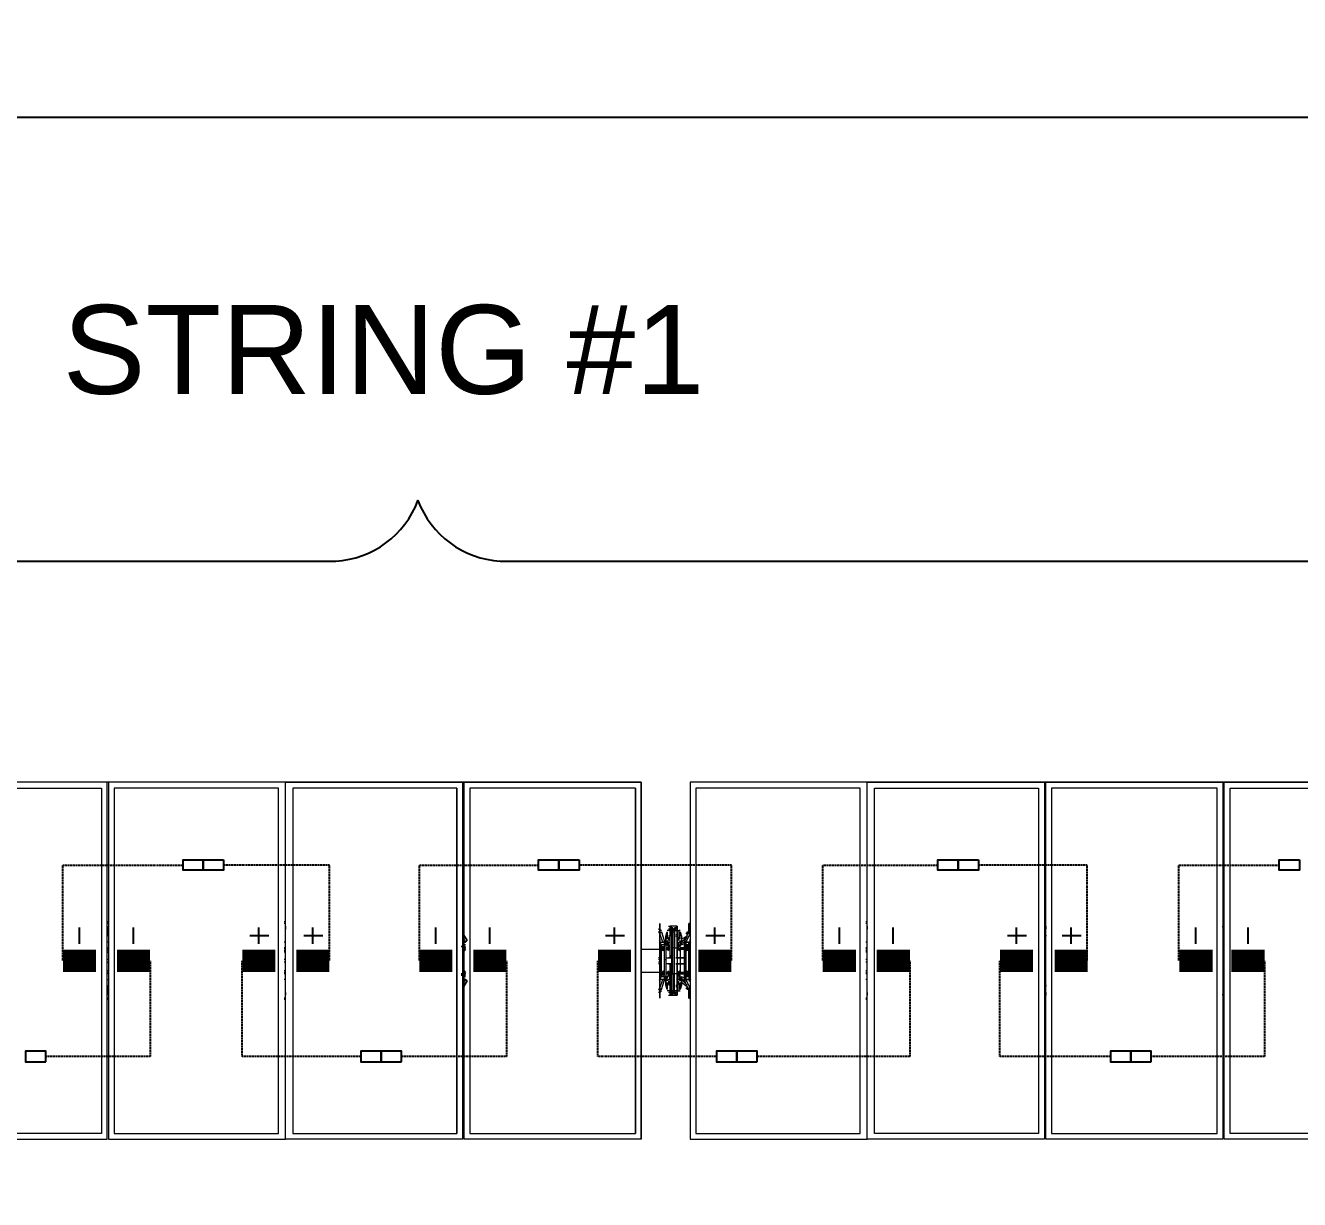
# Model space of a CAD drawing. Header units: feet. Extents: x -327 to 55127, y -297 to 4121.
# Drawn here: x 6041.7 to 6328.3, y 2536 to 2800.2 of the extents above; entities that cross this region are included whole.
import ezdxf
from ezdxf.enums import TextEntityAlignment as Align

# ---------------------------------------------------------------- set-up
doc = ezdxf.new("R2018")
doc.units = ezdxf.units.FT
doc.header["$MEASUREMENT"] = 0
doc.linetypes.add('HIDDEN', pattern=[0.375, 0.25, -0.125])
for name, color, linetype in [('E-HARN-COMP', 8, 'Continuous'), ('E-TRNK-CABL-NEG', 6, 'HIDDEN'), ('E-TRUNK-CABLE-POS', 6, 'HIDDEN'), ('G-ANNO-TEXT', 1, 'Continuous'), ('Polarity-Text', 7, 'Continuous')]:
    doc.layers.add(name, color=color, linetype=linetype)
doc.styles.add('NEI-A', font='arial.ttf')
doc.styles.get("Standard").update_dxf_attribs({"font": 'arial.ttf'})

# ---------------------------------------------------------------- blocks, each defined once
blk = doc.blocks.new('A$Ccdbb2b2c')
at = {"lineweight": 5}
for points in [[(2.2199, 0.4133), (4.0732, 0.4133)], [(4.1298, 0), (4.1298, 0.4133), (5.9848, 0.4133)], [(4.3365, 0), (4.3365, 0.4133)], [(4.1365, 0.0067), (4.1365, 0.4067)], [(4.3432, 0.0067), (4.3432, 0.4067)], [(3.4549, 0.2517), (3.4565, 0.2517)], [(3.6615, 0.2517), (3.6632, 0.2517)], [(3.8682, 0.2517), (3.8698, 0.2517)], [(4.3348, 0.2517), (4.3365, 0.2517)], [(4.5415, 0.2517), (4.5431, 0.2517)], [(4.7465, 0.2517), (4.7481, 0.2517)], [(3.4549, 0.25), (3.4565, 0.25)], [(3.4549, 0.235), (3.4565, 0.2467), (3.4565, 0.2433)], [(3.6615, 0.25), (3.6632, 0.25)], [(3.6615, 0.2467), (3.6615, 0.2433)], [(3.6632, 0.2467), (3.6615, 0.235)], [(3.8682, 0.25), (3.8698, 0.25)], [(3.8682, 0.235), (3.8682, 0.2467), (3.8682, 0.2433)], [(4.0748, 0.24), (4.0732, 0.24), (4.0748, 0.24), (4.0748, 0.2433), (4.0748, 0.25), (4.0732, 0.25)], [(4.0732, 0.2433), (4.0748, 0.2433), (4.0732, 0.2433)], [(4.0732, 0.2433), (4.0748, 0.2433), (4.0732, 0.2433)], [(4.0732, 0.19), (4.0732, 0.2233), (4.0732, 0.19), (4.0748, 0.19), (4.0748, 0.1917), (4.0748, 0.1883), (4.0782, 0.1883), (4.0782, 0.185), (4.0782, 0.1883), (4.0748, 0.1883), (4.0748, 0.19), (4.0748, 0.1917), (4.0748, 0.1933), (4.0748, 0.22), (4.0732, 0.22), (4.0748, 0.22), (4.0748, 0.2217), (4.0748, 0.2233), (4.0748, 0.2217), (4.0748, 0.2233), (4.0732, 0.2233), (4.0732, 0.225), (4.0732, 0.2233), (4.0748, 0.2233), (4.0765, 0.2233), (4.0782, 0.2233), (4.0782, 0.2217), (4.0782, 0.22), (4.0765, 0.22), (4.0748, 0.22), (4.0748, 0.2217), (4.0765, 0.2217), (4.0782, 0.2217), (4.0765, 0.2217), (4.0782, 0.2217), (4.0765, 0.2217), (4.0782, 0.2217), (4.0765, 0.2217), (4.0782, 0.2217), (4.0765, 0.2217), (4.0765, 0.2233), (4.0782, 0.2217), (4.0782, 0.22), (4.0765, 0.2183), (4.0765, 0.22), (4.0748, 0.22), (4.0748, 0.2217), (4.0748, 0.2233), (4.0748, 0.225), (4.0732, 0.225), (4.0732, 0.2267), (4.0732, 0.225), (4.0748, 0.225), (4.0748, 0.2283), (4.0782, 0.2283), (4.0782, 0.225), (4.0748, 0.225), (4.0748, 0.2283), (4.0782, 0.2283), (4.0798, 0.23), (4.0782, 0.2317), (4.0765, 0.235), (4.0765, 0.2383), (4.0748, 0.24), (4.0732, 0.2383), (4.0782, 0.2283), (4.0798, 0.2283), (4.0798, 0.225), (4.0782, 0.225), (4.0782, 0.2217)], [(4.0798, 0.2217), (4.0782, 0.2217), (4.0782, 0.2233), (4.0765, 0.2233), (4.0748, 0.2233), (4.0748, 0.225), (4.0782, 0.225), (4.0782, 0.2283), (4.0732, 0.2383), (4.0748, 0.2383), (4.0748, 0.24), (4.0798, 0.23), (4.0782, 0.2283), (4.0798, 0.23), (4.0748, 0.24), (4.0732, 0.24), (4.0748, 0.2383)], [(4.0765, 0.2367), (4.0765, 0.24), (4.0748, 0.24), (4.0748, 0.2383), (4.0732, 0.2383), (4.0782, 0.2283), (4.0748, 0.2283), (4.0748, 0.225), (4.0748, 0.2233), (4.0732, 0.2233), (4.0732, 0.19), (4.0748, 0.19), (4.0732, 0.19), (4.0732, 0.1867), (4.0732, 0.1883), (4.0748, 0.1883), (4.0748, 0.185), (4.0782, 0.185), (4.0798, 0.1833), (4.0798, 0.185), (4.0798, 0.1883), (4.0782, 0.1883), (4.0798, 0.1883), (4.0798, 0.225), (4.0798, 0.1883), (4.0782, 0.1883)], [(4.0748, 0.2433), (4.0748, 0.2433)], [(4.0748, 0.24), (4.0748, 0.24)], [(4.0748, 0.24), (4.0748, 0.24)], [(4.0765, 0.2383), (4.0765, 0.2367), (4.0765, 0.2383), (4.0782, 0.2383)], [(4.0898, 0.245), (4.0915, 0.245), (4.0898, 0.245), (4.0915, 0.245), (4.0915, 0.2417), (4.0882, 0.2417), (4.0882, 0.2217), (4.0865, 0.2217), (4.0882, 0.2217), (4.0865, 0.2217), (4.0882, 0.2217), (4.0865, 0.2217), (4.0882, 0.2217), (4.0798, 0.2217), (4.0848, 0.2217), (4.0848, 0.1917), (4.0798, 0.1917), (4.0882, 0.1917), (4.0882, 0.1717), (4.0915, 0.1717), (4.0915, 0.1917), (4.0915, 0.2217), (4.0932, 0.2217), (4.0932, 0.2417), (4.0948, 0.2417), (4.0948, 0.2217)], [(4.0848, 0.2417), (4.0865, 0.2417), (4.0865, 0.2333), (4.0848, 0.2333), (4.0848, 0.24), (4.0832, 0.235), (4.0832, 0.225), (4.0848, 0.225), (4.0865, 0.2233), (4.0848, 0.225), (4.0865, 0.2233), (4.0865, 0.225)], [(4.0882, 0.2433), (4.0882, 0.235), (4.0882, 0.2433), (4.0882, 0.245), (4.0882, 0.2467), (4.0882, 0.245), (4.0898, 0.245), (4.0882, 0.2467), (4.0898, 0.2467), (4.0882, 0.2467), (4.0882, 0.245), (4.0882, 0.2417), (4.0865, 0.2417)], [(4.0948, 0.24), (4.0932, 0.24), (4.0915, 0.24), (4.0915, 0.2217), (4.0882, 0.2217), (4.0882, 0.1917), (4.0915, 0.1917), (4.0915, 0.2217), (4.0915, 0.2417), (4.0932, 0.2417), (4.0932, 0.245), (4.0948, 0.245), (4.0965, 0.245), (4.0965, 0.2467), (4.0965, 0.245), (4.0948, 0.245), (4.0932, 0.245), (4.0932, 0.2433), (4.0915, 0.2433), (4.0915, 0.24)], [(4.0882, 0.2467), (4.0882, 0.2467)], [(4.0882, 0.245), (4.0882, 0.245)], [(4.0882, 0.245), (4.0882, 0.2433), (4.0898, 0.2433), (4.0915, 0.2433), (4.0898, 0.2433), (4.0915, 0.2433)], [(4.0898, 0.235), (4.0882, 0.235), (4.0882, 0.2133), (4.0882, 0.2117), (4.0882, 0.2367), (4.0898, 0.2367)], [(4.0898, 0.2467), (4.0948, 0.2467), (4.0965, 0.2467)], [(4.0915, 0.245), (4.0898, 0.245), (4.0915, 0.245), (4.0915, 0.2433), (4.0932, 0.2433), (4.0948, 0.2433), (4.0948, 0.2417)], [(4.0982, 0.2467), (4.0965, 0.2467), (4.0948, 0.245), (4.0932, 0.245)], [(4.0948, 0.245), (4.0948, 0.2467)], [(4.0948, 0.2433), (4.0965, 0.2433)], [(4.0948, 0.2433), (4.0965, 0.2433)], [(4.0948, 0.2433), (4.0965, 0.2433)], [(4.0948, 0.2117), (4.0965, 0.2117), (4.0965, 0.2367), (4.0948, 0.2367)], [(4.0965, 0.2467), (4.0965, 0.2467)], [(4.0965, 0.2433), (4.0965, 0.245)], [(4.0965, 0.235), (4.0965, 0.2433)], [(4.0965, 0.2433), (4.0965, 0.235)], [(4.0998, 0.2267), (4.0998, 0.225), (4.1015, 0.225), (4.1015, 0.235), (4.0998, 0.24), (4.0998, 0.2333), (4.0965, 0.2333), (4.0965, 0.2417), (4.0998, 0.2417)], [(4.0965, 0.2417), (4.0982, 0.2417)], [(4.0982, 0.24), (4.0982, 0.24)], [(4.1082, 0.1733), (4.1098, 0.1733), (4.1082, 0.1733), (4.1082, 0.1717), (4.1065, 0.1717), (4.1082, 0.17), (4.1082, 0.1633), (4.1082, 0.25), (4.1082, 0.2433), (4.1065, 0.2417), (4.1082, 0.2417), (4.1082, 0.24), (4.1098, 0.24), (4.1082, 0.2383), (4.1065, 0.24), (4.1032, 0.23), (4.1032, 0.2283), (4.1048, 0.2283), (4.1032, 0.2283), (4.1032, 0.225), (4.1065, 0.225), (4.1082, 0.2283), (4.1082, 0.225), (4.1065, 0.225), (4.1065, 0.2233), (4.1082, 0.2233), (4.1082, 0.19), (4.1065, 0.19)], [(4.1082, 0.2317), (4.1082, 0.23), (4.1082, 0.2283), (4.1048, 0.2283), (4.1082, 0.2383)], [(4.1082, 0.24), (4.1082, 0.24)], [(4.3315, 0.23), (4.3365, 0.2383)], [(4.3348, 0.25), (4.3365, 0.25)], [(4.3348, 0.235), (4.3365, 0.2467), (4.3365, 0.2433)], [(4.5415, 0.25), (4.5431, 0.25)], [(4.5415, 0.235), (4.5415, 0.2467), (4.5415, 0.2433)], [(4.7465, 0.25), (4.7481, 0.25)], [(4.7465, 0.235), (4.7481, 0.2467), (4.7481, 0.2433)], [(3.4549, 0.2283), (3.4565, 0.2283)], [(3.4565, 0.2217), (3.4549, 0.2217)], [(3.6615, 0.2283), (3.6632, 0.2283)], [(3.6632, 0.2217), (3.6615, 0.2217)], [(3.8682, 0.2283), (3.8698, 0.2283)], [(3.8682, 0.2217), (3.8698, 0.2217)], [(4.0715, 0.2283), (4.0715, 0.2283)], [(4.0782, 0.2283), (4.0782, 0.225), (4.0732, 0.225), (4.0732, 0.2283), (4.0732, 0.23), (4.0732, 0.2317)], [(4.0732, 0.23), (4.0732, 0.23)], [(4.0748, 0.2283), (4.0732, 0.2283)], [(4.0782, 0.185), (4.0798, 0.185), (4.0798, 0.1883), (4.0782, 0.1883), (4.0798, 0.1883), (4.0798, 0.225), (4.0782, 0.225), (4.0782, 0.2217), (4.0765, 0.2217), (4.0782, 0.2217), (4.0765, 0.2217), (4.0782, 0.2217), (4.0782, 0.22), (4.0782, 0.1933), (4.0782, 0.1917), (4.0765, 0.19), (4.0765, 0.1917), (4.0748, 0.1917), (4.0748, 0.1933), (4.0765, 0.1933), (4.0765, 0.195), (4.0782, 0.1933), (4.0782, 0.22), (4.0765, 0.22), (4.0748, 0.22), (4.0732, 0.22), (4.0748, 0.22), (4.0748, 0.1933), (4.0732, 0.1933), (4.0748, 0.1933), (4.0748, 0.1917), (4.0748, 0.19), (4.0765, 0.19), (4.0782, 0.19), (4.0782, 0.1917), (4.0782, 0.1933), (4.0782, 0.1917), (4.0798, 0.1917)], [(4.0732, 0.2233), (4.0732, 0.225)], [(4.0782, 0.225), (4.0798, 0.225), (4.0782, 0.225), (4.0782, 0.2217), (4.0765, 0.2217), (4.0782, 0.2217), (4.0782, 0.22), (4.0782, 0.1933), (4.0765, 0.195), (4.0765, 0.1933), (4.0748, 0.1933), (4.0748, 0.1917), (4.0765, 0.1917), (4.0782, 0.1917), (4.0782, 0.1883), (4.0782, 0.1917), (4.0782, 0.1933), (4.0765, 0.1933)], [(4.0748, 0.2233), (4.0748, 0.2233)], [(4.0748, 0.2233), (4.0748, 0.2233)], [(4.0748, 0.22), (4.0765, 0.22), (4.0782, 0.22), (4.0782, 0.2217), (4.0782, 0.2233), (4.0765, 0.2233), (4.0748, 0.2233), (4.0748, 0.2217), (4.0748, 0.2233)], [(4.0748, 0.2233), (4.0748, 0.2233)], [(4.0748, 0.2217), (4.0748, 0.2217)], [(4.0765, 0.22), (4.0748, 0.22), (4.0748, 0.2217), (4.0765, 0.2217)], [(4.0748, 0.2217), (4.0765, 0.2217)], [(4.0748, 0.2217), (4.0748, 0.22)], [(4.0748, 0.2217), (4.0748, 0.2217)], [(4.0748, 0.2217), (4.0748, 0.2217)], [(4.0782, 0.2317), (4.0832, 0.2283), (4.0765, 0.235), (4.0832, 0.2317)], [(4.0765, 0.2233), (4.0765, 0.2233)], [(4.0765, 0.2233), (4.0765, 0.2233)], [(4.0782, 0.2217), (4.0765, 0.2233), (4.0765, 0.2217)], [(4.0765, 0.2233), (4.0765, 0.2233)], [(4.0765, 0.2233), (4.0765, 0.2233)], [(4.0765, 0.2217), (4.0782, 0.2217)], [(4.0765, 0.2217), (4.0782, 0.2217)], [(4.0765, 0.2217), (4.0782, 0.2217)], [(4.0765, 0.2217), (4.0782, 0.2217)], [(4.0765, 0.2217), (4.0782, 0.2217)], [(4.0782, 0.225), (4.0782, 0.225)], [(4.0782, 0.2233), (4.0782, 0.2233)], [(4.0782, 0.2233), (4.0782, 0.2233)], [(4.0782, 0.2233), (4.0782, 0.2233)], [(4.0782, 0.2217), (4.0782, 0.2217)], [(4.0782, 0.2217), (4.0782, 0.2217)], [(4.0782, 0.2217), (4.0782, 0.2217)], [(4.0798, 0.23), (4.0798, 0.2283)], [(4.0798, 0.225), (4.0798, 0.225)], [(4.0832, 0.235), (4.0832, 0.225)], [(4.0848, 0.235), (4.0848, 0.235)], [(4.0848, 0.2317), (4.0848, 0.2333)], [(4.0865, 0.23), (4.0865, 0.2333), (4.0882, 0.2333)], [(4.0882, 0.2283), (4.0865, 0.2283)], [(4.0865, 0.2233), (4.0882, 0.2233)], [(4.0965, 0.21), (4.0982, 0.21), (4.0965, 0.21), (4.0982, 0.21), (4.0965, 0.21), (4.0982, 0.21), (4.0965, 0.21), (4.0965, 0.2117), (4.0965, 0.2133), (4.0965, 0.235), (4.0982, 0.235)], [(4.0965, 0.2333), (4.0982, 0.2333), (4.0982, 0.23)], [(4.0982, 0.2283), (4.0965, 0.2283)], [(4.0965, 0.2233), (4.0982, 0.2233)], [(4.0982, 0.225), (4.0982, 0.2233), (4.0998, 0.225), (4.0982, 0.2233), (4.0998, 0.225)], [(4.0998, 0.235), (4.0998, 0.235)], [(4.0998, 0.2333), (4.0998, 0.2317)], [(4.1015, 0.235), (4.1015, 0.225), (4.1032, 0.225), (4.1032, 0.2217), (4.1048, 0.2233), (4.1048, 0.2217), (4.1032, 0.2217), (4.1032, 0.22), (4.1048, 0.22), (4.1065, 0.22), (4.1065, 0.2217), (4.1048, 0.2217), (4.1065, 0.2217), (4.1048, 0.2217), (4.1065, 0.2217), (4.1048, 0.2217), (4.1065, 0.2217), (4.1048, 0.2217), (4.1065, 0.2217), (4.1065, 0.2233), (4.1048, 0.2233), (4.1032, 0.2233), (4.1032, 0.2217), (4.1032, 0.22), (4.1032, 0.1933)], [(4.1032, 0.23), (4.1015, 0.2283), (4.1032, 0.2283)], [(4.1015, 0.2283), (4.1015, 0.225), (4.1032, 0.225), (4.1015, 0.225), (4.1015, 0.1883), (4.1015, 0.1783)], [(4.1015, 0.225), (4.1015, 0.225)], [(4.1032, 0.225), (4.1032, 0.225)], [(4.1032, 0.22), (4.1048, 0.2183), (4.1048, 0.22), (4.1065, 0.22), (4.1065, 0.2217), (4.1048, 0.2217), (4.1065, 0.2217), (4.1065, 0.2233)], [(4.1032, 0.2233), (4.1032, 0.2233)], [(4.1032, 0.2217), (4.1032, 0.2217)], [(4.1048, 0.2233), (4.1048, 0.2233)], [(4.1065, 0.2233), (4.1065, 0.2233)], [(4.1065, 0.2217), (4.1065, 0.2217)], [(4.1082, 0.225), (4.1082, 0.2233)], [(4.1098, 0.23), (4.1098, 0.23)], [(4.1098, 0.2283), (4.1098, 0.2283)], [(4.3332, 0.2283), (4.3365, 0.2333)], [(4.3382, 0.2233), (4.3365, 0.2233), (4.3365, 0.225), (4.3332, 0.225)], [(4.3332, 0.1917), (4.3348, 0.1917), (4.3348, 0.19), (4.3332, 0.1917), (4.3348, 0.1917), (4.3348, 0.19), (4.3332, 0.1917), (4.3348, 0.19), (4.3348, 0.1917), (4.3365, 0.1917), (4.3365, 0.1933), (4.3348, 0.1933), (4.3365, 0.1933), (4.3348, 0.1933), (4.3365, 0.1933), (4.3365, 0.22), (4.3365, 0.1933), (4.3365, 0.22), (4.3348, 0.22), (4.3365, 0.22), (4.3348, 0.22), (4.3332, 0.22), (4.3348, 0.22), (4.3348, 0.2183), (4.3332, 0.22), (4.3348, 0.22), (4.3365, 0.22), (4.3365, 0.2217), (4.3348, 0.2217), (4.3365, 0.2217), (4.3348, 0.2217), (4.3365, 0.2217), (4.3348, 0.2217), (4.3365, 0.2217), (4.3348, 0.2217), (4.3365, 0.2217), (4.3348, 0.2217), (4.3365, 0.2217), (4.3365, 0.22), (4.3348, 0.22), (4.3348, 0.2183), (4.3332, 0.22), (4.3348, 0.2183), (4.3348, 0.22), (4.3365, 0.22), (4.3365, 0.2217), (4.3348, 0.2217), (4.3348, 0.2233), (4.3332, 0.2217), (4.3348, 0.2233), (4.3348, 0.2217), (4.3332, 0.2217), (4.3348, 0.2233), (4.3348, 0.2217), (4.3332, 0.2217)], [(4.3348, 0.1917), (4.3365, 0.1917), (4.3348, 0.1917), (4.3365, 0.1917), (4.3348, 0.1917), (4.3365, 0.1917), (4.3348, 0.1917), (4.3365, 0.1917), (4.3348, 0.1917), (4.3365, 0.1917), (4.3348, 0.1917), (4.3348, 0.2217), (4.3365, 0.2217), (4.3348, 0.2217), (4.3365, 0.2217), (4.3348, 0.2217), (4.3365, 0.2217), (4.3348, 0.2217), (4.3365, 0.2217), (4.3348, 0.2217), (4.3365, 0.2217), (4.3348, 0.2217), (4.3365, 0.2217), (4.3348, 0.2217), (4.3365, 0.2217), (4.3348, 0.2217), (4.3365, 0.2217), (4.3348, 0.2217), (4.3365, 0.2217), (4.3348, 0.2217), (4.3365, 0.2217), (4.3365, 0.2233), (4.3348, 0.2233), (4.3332, 0.2233)], [(4.3348, 0.2233), (4.3348, 0.2233)], [(4.3365, 0.2217), (4.3348, 0.2217)], [(4.3365, 0.2233), (4.3365, 0.2233)], [(4.5415, 0.2283), (4.5431, 0.2283)], [(4.5415, 0.2217), (4.5431, 0.2217)], [(4.7465, 0.2283), (4.7481, 0.2283)], [(4.7481, 0.2217), (4.7465, 0.2217)], [(3.4549, 0.22), (3.4565, 0.22)], [(3.4549, 0.2183), (3.4565, 0.2183)], [(3.4565, 0.2167), (3.4549, 0.2167)], [(3.4549, 0.2083), (3.4565, 0.2083)], [(3.6615, 0.22), (3.6632, 0.22)], [(3.6615, 0.2183), (3.6632, 0.2183)], [(3.6632, 0.2167), (3.6615, 0.2167)], [(3.6615, 0.2083), (3.6632, 0.2083)], [(3.8682, 0.22), (3.8698, 0.22)], [(3.8682, 0.2183), (3.8698, 0.2183)], [(3.8682, 0.2167), (3.8698, 0.2167)], [(3.8682, 0.2083), (3.8698, 0.2083)], [(4.0732, 0.21), (4.0748, 0.21)], [(4.0732, 0.2083), (4.0748, 0.2083)], [(4.0748, 0.22), (4.0748, 0.22)], [(4.0748, 0.22), (4.0748, 0.22)], [(4.0748, 0.22), (4.0748, 0.1933)], [(4.0748, 0.22), (4.0748, 0.22)], [(4.0765, 0.22), (4.0765, 0.22)], [(4.0765, 0.22), (4.0765, 0.2183), (4.0782, 0.22)], [(4.0765, 0.22), (4.0765, 0.22)], [(4.0765, 0.22), (4.0765, 0.22)], [(4.0782, 0.22), (4.0782, 0.22)], [(4.0782, 0.22), (4.0782, 0.22)], [(4.0782, 0.22), (4.0782, 0.22)], [(4.0882, 0.22), (4.0798, 0.22)], [(4.0882, 0.2117), (4.0882, 0.21), (4.0898, 0.21), (4.0882, 0.21), (4.0898, 0.21), (4.0882, 0.21), (4.0882, 0.2133), (4.0882, 0.21), (4.0798, 0.21)], [(4.0798, 0.205), (4.0798, 0.2083)], [(4.0865, 0.2183), (4.0848, 0.22)], [(4.0882, 0.21), (4.0898, 0.21)], [(4.1015, 0.21), (4.0948, 0.21)], [(4.1015, 0.22), (4.0965, 0.22)], [(4.0998, 0.22), (4.0982, 0.2183)], [(4.1032, 0.2083), (4.1015, 0.2083), (4.1015, 0.205)], [(4.1032, 0.22), (4.1032, 0.22)], [(4.1048, 0.22), (4.1048, 0.22)], [(4.1065, 0.22), (4.1065, 0.22)], [(4.1065, 0.1933), (4.1065, 0.22)], [(4.1298, 0.22), (4.1082, 0.22)], [(4.1082, 0.21), (4.1098, 0.21)], [(4.1082, 0.2083), (4.1098, 0.2083)], [(4.3332, 0.22), (4.3348, 0.22), (4.3365, 0.22)], [(4.3348, 0.22), (4.3348, 0.22)], [(4.3348, 0.2183), (4.3365, 0.2183)], [(4.3365, 0.2167), (4.3348, 0.2167)], [(4.3348, 0.2083), (4.3365, 0.2083)], [(4.3365, 0.22), (4.3365, 0.22)], [(4.5415, 0.22), (4.5431, 0.22)], [(4.5415, 0.2183), (4.5431, 0.2183)], [(4.5415, 0.2167), (4.5431, 0.2167)], [(4.5415, 0.2083), (4.5431, 0.2083)], [(4.7465, 0.22), (4.7481, 0.22)], [(4.7465, 0.2183), (4.7481, 0.2183)], [(4.7481, 0.2167), (4.7465, 0.2167)], [(4.7465, 0.2083), (4.7481, 0.2083)], [(3.4565, 0.205), (3.4549, 0.205)], [(3.4549, 0.195), (3.4565, 0.195)], [(3.4565, 0.1933), (3.4549, 0.1933)], [(3.6632, 0.205), (3.6615, 0.205)], [(3.6615, 0.195), (3.6632, 0.195)], [(3.6632, 0.1933), (3.6615, 0.1933)], [(3.8682, 0.205), (3.8698, 0.205)], [(3.8682, 0.195), (3.8698, 0.195)], [(3.8682, 0.1933), (3.8698, 0.1933)], [(4.0732, 0.205), (4.0748, 0.205)], [(4.0732, 0.2033), (4.0748, 0.2033)], [(4.0732, 0.1933), (4.0748, 0.1933)], [(4.0732, 0.1933), (4.0748, 0.1933)], [(4.0782, 0.1933), (4.0765, 0.1933), (4.0748, 0.1933), (4.0765, 0.1933), (4.0748, 0.1933), (4.0748, 0.1917), (4.0748, 0.19), (4.0748, 0.1917)], [(4.0748, 0.1933), (4.0748, 0.1933)], [(4.0748, 0.1933), (4.0748, 0.1933)], [(4.0748, 0.1933), (4.0748, 0.1933)], [(4.0765, 0.1933), (4.0765, 0.1933)], [(4.0765, 0.1933), (4.0765, 0.1933)], [(4.0765, 0.1933), (4.0765, 0.1933)], [(4.0765, 0.1933), (4.0765, 0.1933)], [(4.0782, 0.1933), (4.0782, 0.1933)], [(4.0782, 0.1933), (4.0782, 0.1933)], [(4.0782, 0.1933), (4.0782, 0.1933)], [(4.0798, 0.2033), (4.0882, 0.2033), (4.0882, 0.2), (4.0882, 0.2033), (4.0898, 0.2033), (4.0882, 0.2033), (4.0898, 0.2033), (4.0882, 0.2033), (4.0898, 0.2033), (4.0882, 0.2033), (4.0882, 0.2017)], [(4.0798, 0.1933), (4.0882, 0.1933)], [(4.0848, 0.1933), (4.0865, 0.195)], [(4.0882, 0.2033), (4.0898, 0.2033)], [(4.0898, 0.1783), (4.0882, 0.1783), (4.0882, 0.2), (4.0882, 0.2017), (4.0882, 0.1767), (4.0898, 0.1767)], [(4.0948, 0.2033), (4.1015, 0.2033)], [(4.0948, 0.1767), (4.0965, 0.1767), (4.0965, 0.2017), (4.0948, 0.2017)], [(4.0982, 0.2033), (4.0965, 0.2033), (4.0982, 0.2033), (4.0965, 0.2033), (4.0982, 0.2033), (4.0965, 0.2033), (4.0965, 0.2), (4.0965, 0.2017), (4.0965, 0.2033), (4.0965, 0.2), (4.0965, 0.1783), (4.0982, 0.1783)], [(4.0965, 0.1933), (4.1015, 0.1933)], [(4.0982, 0.195), (4.0998, 0.1933)], [(4.1032, 0.1933), (4.1032, 0.1917)], [(4.1032, 0.1933), (4.1032, 0.1933)], [(4.1048, 0.1933), (4.1032, 0.1933)], [(4.1065, 0.1933), (4.1048, 0.1933)], [(4.1048, 0.1933), (4.1048, 0.1933)], [(4.1065, 0.1933), (4.1065, 0.1933)], [(4.1065, 0.1917), (4.1065, 0.1933)], [(4.1082, 0.205), (4.1098, 0.205)], [(4.1082, 0.2033), (4.1098, 0.2033)], [(4.1082, 0.1933), (4.1298, 0.1933)], [(4.3348, 0.1933), (4.3348, 0.195), (4.3332, 0.1933)], [(4.3348, 0.1933), (4.3348, 0.195), (4.3332, 0.1933)], [(4.3332, 0.1933), (4.3348, 0.1933)], [(4.3332, 0.1933), (4.3348, 0.1933)], [(4.3348, 0.1933), (4.3332, 0.1933)], [(4.3365, 0.205), (4.3348, 0.205)], [(4.3348, 0.195), (4.3365, 0.195)], [(4.3348, 0.1933), (4.3365, 0.1933), (4.3365, 0.1917), (4.3348, 0.1917)], [(4.3348, 0.1933), (4.3365, 0.1933), (4.3365, 0.1917), (4.3348, 0.1917)], [(4.3348, 0.1933), (4.3348, 0.1933)], [(4.3365, 0.1933), (4.3348, 0.1933)], [(4.3365, 0.1933), (4.3365, 0.1933)], [(4.5415, 0.205), (4.5431, 0.205)], [(4.5415, 0.195), (4.5431, 0.195)], [(4.5415, 0.1933), (4.5431, 0.1933)], [(4.7481, 0.205), (4.7465, 0.205)], [(4.7465, 0.195), (4.7481, 0.195)], [(4.7481, 0.1933), (4.7465, 0.1933)], [(3.4549, 0.1917), (3.4565, 0.1917)], [(3.4565, 0.185), (3.4549, 0.185)], [(3.4565, 0.17), (3.4565, 0.1667), (3.4549, 0.1783)], [(3.6615, 0.1917), (3.6632, 0.1917)], [(3.6632, 0.185), (3.6615, 0.185)], [(3.6615, 0.1783), (3.6632, 0.1667)], [(3.8682, 0.1917), (3.8698, 0.1917)], [(3.8682, 0.185), (3.8698, 0.185)], [(3.8682, 0.17), (3.8682, 0.1667), (3.8682, 0.1783)], [(4.0715, 0.185), (4.0715, 0.185)], [(4.0782, 0.1917), (4.0782, 0.19), (4.0765, 0.19), (4.0748, 0.19), (4.0765, 0.19), (4.0782, 0.19), (4.0782, 0.1917), (4.0765, 0.1917), (4.0782, 0.1917), (4.0782, 0.19), (4.0782, 0.1883), (4.0798, 0.1883), (4.0798, 0.185), (4.0782, 0.185), (4.0765, 0.1817), (4.0732, 0.175), (4.0748, 0.175), (4.0748, 0.1733), (4.0798, 0.1833), (4.0782, 0.185), (4.0732, 0.175), (4.0748, 0.175), (4.0748, 0.1733), (4.0798, 0.1833), (4.0798, 0.185), (4.0782, 0.185), (4.0782, 0.1883), (4.0748, 0.1883), (4.0748, 0.185), (4.0732, 0.185), (4.0732, 0.1883), (4.0732, 0.19), (4.0732, 0.1883), (4.0748, 0.1883), (4.0748, 0.185), (4.0782, 0.185), (4.0732, 0.175), (4.0748, 0.175), (4.0748, 0.1733), (4.0798, 0.1833), (4.0782, 0.185), (4.0748, 0.185), (4.0732, 0.185), (4.0732, 0.1833)], [(4.0748, 0.19), (4.0748, 0.1883), (4.0732, 0.1883)], [(4.0748, 0.1833), (4.0732, 0.1833), (4.0732, 0.185), (4.0732, 0.1833), (4.0732, 0.1817)], [(4.0732, 0.1833), (4.0732, 0.1833)], [(4.0732, 0.1733), (4.0748, 0.1733), (4.0765, 0.1733), (4.0765, 0.1767), (4.0832, 0.1817)], [(4.0748, 0.1917), (4.0748, 0.1917)], [(4.0748, 0.1917), (4.0748, 0.1917)], [(4.0748, 0.1917), (4.0748, 0.1917)], [(4.0748, 0.19), (4.0748, 0.19)], [(4.0748, 0.19), (4.0748, 0.19)], [(4.0748, 0.19), (4.0748, 0.19)], [(4.0765, 0.19), (4.0765, 0.19)], [(4.0765, 0.19), (4.0765, 0.19)], [(4.0765, 0.19), (4.0765, 0.19)], [(4.0782, 0.1817), (4.0832, 0.185), (4.0765, 0.1783)], [(4.0782, 0.1917), (4.0782, 0.1917)], [(4.0782, 0.1917), (4.0782, 0.1917)], [(4.0782, 0.1917), (4.0782, 0.1917)], [(4.0782, 0.19), (4.0782, 0.19)], [(4.0782, 0.19), (4.0782, 0.19)], [(4.0782, 0.19), (4.0782, 0.19)], [(4.0782, 0.1883), (4.0782, 0.1883)], [(4.0782, 0.1883), (4.0782, 0.1883)], [(4.0798, 0.1883), (4.0798, 0.1883)], [(4.0798, 0.1883), (4.0798, 0.1883)], [(4.0832, 0.1783), (4.0848, 0.1733), (4.0848, 0.18)], [(4.0865, 0.1883), (4.0865, 0.19), (4.0848, 0.1883), (4.0865, 0.19), (4.0848, 0.1883)], [(4.0848, 0.1817), (4.0848, 0.18), (4.0865, 0.18), (4.0865, 0.1833)], [(4.0882, 0.18), (4.0865, 0.18), (4.0865, 0.1717), (4.0848, 0.1717)], [(4.0848, 0.1783), (4.0848, 0.1783)], [(4.0865, 0.1917), (4.0882, 0.1917)], [(4.0865, 0.1917), (4.0882, 0.1917)], [(4.0865, 0.1917), (4.0882, 0.1917)], [(4.0865, 0.1917), (4.0882, 0.1917)], [(4.0882, 0.19), (4.0865, 0.19)], [(4.0865, 0.185), (4.0882, 0.185)], [(4.0882, 0.17), (4.0882, 0.1783), (4.0882, 0.17), (4.0882, 0.1683), (4.0882, 0.17), (4.0882, 0.1717), (4.0865, 0.1717)], [(4.0932, 0.1717), (4.0948, 0.1717), (4.0948, 0.1917)], [(4.0948, 0.17), (4.0965, 0.17), (4.0948, 0.17), (4.0965, 0.17), (4.0965, 0.1783), (4.0965, 0.17)], [(4.0982, 0.19), (4.0965, 0.19)], [(4.0965, 0.185), (4.0982, 0.185)], [(4.0982, 0.1833), (4.0982, 0.18), (4.0965, 0.18), (4.0965, 0.1717), (4.0998, 0.1717)], [(4.0998, 0.1817), (4.0998, 0.18), (4.0965, 0.18)], [(4.0998, 0.1883), (4.0982, 0.19), (4.0998, 0.1883), (4.0982, 0.19), (4.0982, 0.1883)], [(4.0998, 0.18), (4.0998, 0.1733), (4.1015, 0.1783), (4.1015, 0.1883), (4.0998, 0.1883), (4.0998, 0.1867)], [(4.0998, 0.1783), (4.0998, 0.1783)], [(4.1098, 0.1733), (4.1082, 0.175), (4.1065, 0.1733), (4.1032, 0.1833), (4.1032, 0.185), (4.1048, 0.185), (4.1032, 0.185), (4.1015, 0.185), (4.1015, 0.1883), (4.1032, 0.1883), (4.1015, 0.1883), (4.1032, 0.1883), (4.1032, 0.1917), (4.1048, 0.1917), (4.1065, 0.1917), (4.1065, 0.19), (4.1065, 0.1883), (4.1032, 0.1883), (4.1032, 0.185)], [(4.1015, 0.1883), (4.1015, 0.1883)], [(4.1032, 0.1833), (4.1015, 0.185)], [(4.1032, 0.1917), (4.1032, 0.19)], [(4.1032, 0.1917), (4.1032, 0.1917)], [(4.1032, 0.19), (4.1048, 0.19)], [(4.1032, 0.19), (4.1032, 0.19)], [(4.1032, 0.1883), (4.1032, 0.1883)], [(4.1048, 0.1917), (4.1065, 0.1917)], [(4.1048, 0.1917), (4.1065, 0.1917)], [(4.1048, 0.1917), (4.1065, 0.1917)], [(4.1048, 0.1917), (4.1065, 0.1917)], [(4.1048, 0.1917), (4.1065, 0.1917)], [(4.1048, 0.1917), (4.1065, 0.1917)], [(4.1048, 0.19), (4.1065, 0.19)], [(4.1048, 0.19), (4.1048, 0.19)], [(4.1082, 0.175), (4.1048, 0.185), (4.1082, 0.185), (4.1082, 0.1833), (4.1082, 0.1817)], [(4.1065, 0.1917), (4.1065, 0.1917)], [(4.1065, 0.19), (4.1065, 0.1917)], [(4.1065, 0.19), (4.1065, 0.19)], [(4.1082, 0.19), (4.1082, 0.1883)], [(4.1098, 0.185), (4.1098, 0.185)], [(4.1098, 0.1833), (4.1098, 0.1833)], [(4.3365, 0.175), (4.3315, 0.1833)], [(4.3382, 0.19), (4.3365, 0.19), (4.3365, 0.1883), (4.3332, 0.1883), (4.3365, 0.1883), (4.3365, 0.19), (4.3348, 0.19), (4.3332, 0.19), (4.3348, 0.19), (4.3365, 0.19), (4.3365, 0.1917), (4.3365, 0.19), (4.3365, 0.1883), (4.3332, 0.1883)], [(4.3365, 0.18), (4.3332, 0.185), (4.3365, 0.185)], [(4.3348, 0.1917), (4.3365, 0.1917)], [(4.3348, 0.1917), (4.3365, 0.1917)], [(4.3348, 0.1917), (4.3365, 0.1917)], [(4.3348, 0.1917), (4.3365, 0.1917)], [(4.3348, 0.1917), (4.3365, 0.1917)], [(4.3348, 0.1917), (4.3365, 0.1917)], [(4.3348, 0.1917), (4.3365, 0.1917)], [(4.3348, 0.1917), (4.3365, 0.1917)], [(4.3348, 0.1917), (4.3365, 0.1917)], [(4.3348, 0.1917), (4.3365, 0.1917)], [(4.3348, 0.1917), (4.3365, 0.1917)], [(4.3348, 0.1917), (4.3365, 0.1917)], [(4.3348, 0.19), (4.3365, 0.19), (4.3365, 0.1917)], [(4.3348, 0.19), (4.3348, 0.19)], [(4.3365, 0.185), (4.3348, 0.185)], [(4.3365, 0.17), (4.3365, 0.1667), (4.3348, 0.1783)], [(4.3365, 0.19), (4.3365, 0.19)], [(4.5415, 0.1917), (4.5431, 0.1917)], [(4.5415, 0.185), (4.5431, 0.185)], [(4.5415, 0.17), (4.5415, 0.1667), (4.5415, 0.1783)], [(4.7465, 0.1917), (4.7481, 0.1917)], [(4.7481, 0.185), (4.7465, 0.185)], [(4.7481, 0.17), (4.7481, 0.1667), (4.7465, 0.1783)], [(3.4549, 0.1633), (3.4565, 0.1633)], [(3.4565, 0.1667), (3.4565, 0.1667)], [(3.6615, 0.17), (3.6615, 0.1667)], [(3.6615, 0.1667), (3.6615, 0.1667)], [(3.6615, 0.1633), (3.6632, 0.1633)], [(3.8682, 0.1667), (3.8682, 0.1667)], [(3.8682, 0.1633), (3.8698, 0.1633)], [(4.0748, 0.175), (4.0732, 0.1733), (4.0748, 0.1733), (4.0748, 0.17), (4.0748, 0.1633), (4.0732, 0.1633)], [(4.0732, 0.17), (4.0748, 0.17), (4.0732, 0.17)], [(4.0732, 0.17), (4.0748, 0.17), (4.0732, 0.17)], [(4.0748, 0.1733), (4.0748, 0.1733)], [(4.0748, 0.1733), (4.0748, 0.1733)], [(4.0748, 0.1733), (4.0748, 0.1733)], [(4.0748, 0.17), (4.0748, 0.17)], [(4.0748, 0.17), (4.0748, 0.17)], [(4.0782, 0.175), (4.0765, 0.175), (4.0765, 0.1767), (4.0765, 0.175)], [(4.0882, 0.1683), (4.0882, 0.17), (4.0898, 0.17), (4.0915, 0.17), (4.0898, 0.17), (4.0915, 0.17), (4.0932, 0.17), (4.0915, 0.17), (4.0932, 0.17), (4.0948, 0.17), (4.0932, 0.17)], [(4.0965, 0.1667), (4.0948, 0.1667), (4.0882, 0.1667), (4.0898, 0.1667), (4.0882, 0.1667), (4.0898, 0.1683), (4.0915, 0.1683), (4.0898, 0.1683), (4.0882, 0.1683), (4.0882, 0.1667), (4.0882, 0.1683), (4.0882, 0.1667)], [(4.0882, 0.1683), (4.0882, 0.1683)], [(4.0882, 0.1667), (4.0882, 0.1667)], [(4.0982, 0.1667), (4.0965, 0.1667), (4.0948, 0.1683), (4.0965, 0.1683), (4.0948, 0.1683), (4.0932, 0.1683), (4.0948, 0.1683), (4.0965, 0.1683), (4.0965, 0.1667), (4.0965, 0.1683), (4.0965, 0.17), (4.0982, 0.17)], [(4.0948, 0.1667), (4.0948, 0.1683)], [(4.0965, 0.1717), (4.0982, 0.1717)], [(4.0965, 0.1667), (4.0965, 0.1667)], [(4.0982, 0.1733), (4.0982, 0.1733)], [(4.1082, 0.1733), (4.1082, 0.1733)], [(4.1082, 0.17), (4.1098, 0.17)], [(4.3348, 0.1633), (4.3365, 0.1633)], [(4.3365, 0.1667), (4.3365, 0.1667)], [(4.5415, 0.1667), (4.5415, 0.1667)], [(4.5415, 0.1633), (4.5431, 0.1633)], [(4.7465, 0.1633), (4.7481, 0.1633)], [(4.7481, 0.1667), (4.7481, 0.1667)], [(3.4549, 0.1617), (3.4565, 0.1617)], [(3.6615, 0.1617), (3.6632, 0.1617)], [(3.8682, 0.1617), (3.8698, 0.1617)], [(4.3348, 0.1617), (4.3365, 0.1617)], [(4.5415, 0.1617), (4.5431, 0.1617)], [(4.7465, 0.1617), (4.7481, 0.1617)]]:
    blk.add_lwpolyline(points, dxfattribs=at)
for points in [[(3.2499, 0), (3.4549, 0), (3.4549, 0.4133), (3.2499, 0.4133)], [(3.4565, 0.4133), (3.4565, 0), (3.6615, 0), (3.6615, 0.4133)], [(3.8682, 0.4133), (3.6632, 0.4133), (3.6632, 0), (3.8682, 0)], [(3.8682, 0), (3.8682, 0.4133), (4.0732, 0.4133), (4.0732, 0)], [(4.1298, 0.4133), (4.1298, 0), (4.3348, 0), (4.3348, 0.4133)], [(4.1298, 0), (4.1298, 0.4133)], [(4.3365, 0.4133), (4.3365, 0), (4.5415, 0), (4.5415, 0.4133)], [(4.3365, 0), (4.3365, 0.4133)], [(4.7465, 0.4133), (4.7465, 0), (4.5415, 0), (4.5415, 0.4133)], [(4.7481, 0.4133), (4.9531, 0.4133), (4.9531, 0), (4.7481, 0)], [(3.2565, 0.0067), (3.4482, 0.0067), (3.4482, 0.4067), (3.2565, 0.4067)], [(3.6549, 0.4067), (3.6549, 0.0067), (3.4632, 0.0067), (3.4632, 0.4067)], [(3.6699, 0.0067), (3.8598, 0.0067), (3.8598, 0.4067), (3.6699, 0.4067)], [(3.8765, 0.0067), (3.8765, 0.4067), (4.0665, 0.4067), (4.0665, 0.0067)], [(4.3282, 0.4067), (4.3282, 0.0067), (4.1365, 0.0067), (4.1365, 0.4067)], [(4.1365, 0.0067), (4.1365, 0.4067)], [(4.5331, 0.4067), (4.5331, 0.0067), (4.3432, 0.0067), (4.3432, 0.4067)], [(4.3432, 0.0067), (4.3432, 0.4067)], [(4.5498, 0.4067), (4.7398, 0.4067), (4.7398, 0.0067), (4.5498, 0.0067)], [(4.7548, 0.4067), (4.7548, 0.0067), (4.9465, 0.0067), (4.9465, 0.4067)], [(4.0732, 0.24), (4.0748, 0.24), (4.0748, 0.2417), (4.0748, 0.2433), (4.0748, 0.25), (4.0732, 0.25), (4.0748, 0.25), (4.0748, 0.2433), (4.0748, 0.2417), (4.0748, 0.24)], [(4.0732, 0.2433), (4.0748, 0.2433)], [(4.0948, 0.2433), (4.0932, 0.2433), (4.0915, 0.2433), (4.0932, 0.2433)], [(4.0965, 0.2433), (4.0965, 0.245), (4.0965, 0.2433), (4.0982, 0.2433)], [(4.1098, 0.2433), (4.1082, 0.2433)], [(4.3365, 0.2283), (4.3332, 0.2283), (4.3365, 0.2333), (4.3332, 0.2283), (4.3365, 0.2283), (4.3332, 0.2283), (4.3315, 0.23), (4.3365, 0.2383), (4.3315, 0.23), (4.3332, 0.2283), (4.3348, 0.2283), (4.3332, 0.2283), (4.3348, 0.2283)], [(4.0748, 0.2283), (4.0732, 0.2283), (4.0732, 0.23), (4.0732, 0.2283)], [(4.0765, 0.2233), (4.0748, 0.2217), (4.0765, 0.22), (4.0782, 0.2217)], [(4.0765, 0.2233), (4.0748, 0.2217), (4.0765, 0.22), (4.0782, 0.2217)], [(4.0765, 0.2233), (4.0748, 0.2217), (4.0765, 0.22), (4.0782, 0.2217)], [(4.0748, 0.2217), (4.0782, 0.2217), (4.0782, 0.22), (4.0765, 0.22), (4.0765, 0.2183), (4.0782, 0.22), (4.0782, 0.2217), (4.0765, 0.2217), (4.0748, 0.2217), (4.0765, 0.22), (4.0748, 0.22)], [(4.0782, 0.2217), (4.0765, 0.2217)], [(4.0782, 0.2283), (4.0798, 0.2283), (4.0798, 0.225), (4.0782, 0.225), (4.0798, 0.225), (4.0798, 0.23), (4.0798, 0.2283)], [(4.0832, 0.2267), (4.0832, 0.225), (4.0798, 0.2267), (4.0798, 0.2283)], [(4.0848, 0.23), (4.0848, 0.2233), (4.0865, 0.2233), (4.0865, 0.2283), (4.0848, 0.2283)], [(4.0932, 0.1917), (4.0932, 0.2217), (4.0948, 0.2217), (4.0948, 0.1917)], [(4.0965, 0.2217), (4.0982, 0.2217), (4.0998, 0.2217), (4.1015, 0.2217)], [(4.0998, 0.225), (4.0982, 0.2233), (4.0982, 0.2283), (4.0998, 0.23)], [(4.0998, 0.2217), (4.0982, 0.2217)], [(4.1048, 0.2233), (4.1032, 0.2217), (4.1048, 0.22), (4.1065, 0.2217)], [(4.3365, 0.2233), (4.3365, 0.225), (4.3332, 0.225), (4.3365, 0.225), (4.3365, 0.2233), (4.3382, 0.2233)], [(4.3365, 0.22), (4.3365, 0.2217), (4.3348, 0.2233), (4.3332, 0.2217)], [(4.3365, 0.22), (4.3365, 0.2217), (4.3348, 0.2233), (4.3332, 0.2217)], [(4.3365, 0.2217), (4.3365, 0.2233), (4.3332, 0.2217), (4.3348, 0.22)], [(4.3365, 0.2217), (4.3365, 0.2233), (4.3348, 0.2233), (4.3365, 0.2233)], [(4.0748, 0.21), (4.0732, 0.21)], [(4.0748, 0.2083), (4.0732, 0.2083)], [(4.0798, 0.22), (4.0882, 0.22)], [(4.0798, 0.21), (4.0882, 0.21)], [(4.0798, 0.2083), (4.0798, 0.205)], [(4.0898, 0.21), (4.0882, 0.21)], [(4.0965, 0.2133), (4.0965, 0.21)], [(4.0748, 0.205), (4.0732, 0.205)], [(4.0748, 0.2033), (4.0732, 0.2033)], [(4.0765, 0.1933), (4.0748, 0.1917), (4.0765, 0.19), (4.0782, 0.1917)], [(4.0765, 0.1933), (4.0748, 0.1933), (4.0748, 0.1917), (4.0765, 0.1917), (4.0782, 0.1917), (4.0765, 0.1917), (4.0782, 0.1917), (4.0765, 0.1917), (4.0782, 0.1917), (4.0765, 0.1917), (4.0782, 0.1917), (4.0765, 0.1917), (4.0782, 0.1917), (4.0765, 0.1917), (4.0782, 0.1917), (4.0765, 0.1917), (4.0782, 0.1917), (4.0765, 0.1917), (4.0782, 0.1917), (4.0765, 0.1917), (4.0782, 0.1917), (4.0765, 0.1917), (4.0782, 0.1917), (4.0765, 0.1917), (4.0765, 0.19), (4.0782, 0.1917), (4.0782, 0.1933)], [(4.0765, 0.1933), (4.0748, 0.1917), (4.0765, 0.19), (4.0782, 0.1917)], [(4.0765, 0.1933), (4.0748, 0.1917), (4.0765, 0.19), (4.0782, 0.1917)], [(4.0782, 0.1917), (4.0782, 0.1933), (4.0765, 0.1933), (4.0782, 0.1933), (4.0782, 0.1917), (4.0765, 0.1917)], [(4.0882, 0.2033), (4.0798, 0.2033)], [(4.0882, 0.1933), (4.0798, 0.1933)], [(4.0982, 0.2033), (4.0965, 0.2033)], [(4.1032, 0.1917), (4.1032, 0.1933), (4.1048, 0.195), (4.1048, 0.1933), (4.1065, 0.1933), (4.1065, 0.1917), (4.1048, 0.1917), (4.1048, 0.19)], [(4.1048, 0.1933), (4.1032, 0.1917), (4.1048, 0.19), (4.1065, 0.1917)], [(4.3348, 0.1933), (4.3332, 0.1933), (4.3348, 0.195)], [(4.3365, 0.19), (4.3365, 0.1917), (4.3348, 0.1933), (4.3332, 0.1917)], [(4.3365, 0.19), (4.3365, 0.1917), (4.3348, 0.1933), (4.3332, 0.1917)], [(4.3365, 0.1917), (4.3365, 0.1933), (4.3332, 0.1917), (4.3348, 0.19)], [(4.0798, 0.1833), (4.0832, 0.1867), (4.0832, 0.1883), (4.0832, 0.1783), (4.0832, 0.1883), (4.0798, 0.1867), (4.0798, 0.185)], [(4.0848, 0.1883), (4.0848, 0.19), (4.0865, 0.19), (4.0865, 0.185), (4.0848, 0.185), (4.0848, 0.1833)], [(4.0882, 0.1917), (4.0865, 0.1917)], [(4.0948, 0.1717), (4.0948, 0.17), (4.0932, 0.17), (4.0915, 0.17), (4.0915, 0.1717), (4.0915, 0.1683), (4.0898, 0.1683), (4.0915, 0.1683), (4.0932, 0.1683), (4.0948, 0.1683), (4.0932, 0.1683), (4.0932, 0.1717), (4.0915, 0.1717), (4.0915, 0.1917), (4.0932, 0.1917), (4.0932, 0.1717)], [(4.0982, 0.1917), (4.0998, 0.1917), (4.1015, 0.1917), (4.0965, 0.1917)], [(4.0998, 0.1833), (4.0998, 0.1883), (4.0982, 0.19), (4.0965, 0.185), (4.0982, 0.185)], [(4.0998, 0.1917), (4.0982, 0.1917)], [(4.1065, 0.1917), (4.1048, 0.1917)], [(4.1082, 0.185), (4.1065, 0.1883), (4.1082, 0.1883)], [(4.3332, 0.185), (4.3315, 0.1833), (4.3365, 0.175), (4.3315, 0.1833)], [(4.3365, 0.18), (4.3332, 0.185), (4.3365, 0.185), (4.3332, 0.185)], [(4.3348, 0.185), (4.3332, 0.185)], [(4.3365, 0.1917), (4.3348, 0.1917)], [(4.3365, 0.1917), (4.3348, 0.1917)], [(4.3365, 0.1917), (4.3348, 0.1917), (4.3365, 0.1917), (4.3382, 0.1917)], [(4.0732, 0.1733), (4.0748, 0.1733), (4.0748, 0.1717), (4.0748, 0.17), (4.0748, 0.1633), (4.0732, 0.1633), (4.0748, 0.1633), (4.0748, 0.17), (4.0732, 0.17), (4.0748, 0.17), (4.0748, 0.1717), (4.0748, 0.1733)], [(4.0965, 0.1683), (4.0965, 0.17)]]:
    blk.add_lwpolyline(points, close=True, dxfattribs=at)
blk = doc.blocks.new('DETAIL_TITLE')
at = {"style": 'NEI-A', "flags": 8}
blk.add_attdef('#', text='', height=0.2, dxfattribs=at).set_placement((0.5922, -0.5109), align=Align.MIDDLE_CENTER)
at = {"lineweight": 30, "flags": 104}
blk.add_attdef('DETAIL_TITLE', text='', height=0.2, dxfattribs=at).set_placement((0.9099, -0.5251), align=Align.BOTTOM_LEFT)
at = {"style": 'NEI-A'}
for tag, p in [('SCALE:', (0.9386, -0.7379)), ('1"_=_', (1.5474, -0.7379))]:
    blk.add_attdef(tag, text='', height=0.1, dxfattribs=at).set_placement(p, align=Align.BOTTOM_LEFT)

msp = doc.modelspace()

# ---------------------------------------------------------------- linework, layer by layer
at = {"layer": 'E-HARN-COMP'}
for points in [[(6081.69, 2612.43), (6081.69, 2610.1), (6077.13, 2610.1), (6077.13, 2612.43)], [(6086.26, 2612.43), (6086.26, 2610.1), (6081.69, 2610.1), (6081.69, 2612.43)], [(6161.69, 2612.43), (6161.69, 2610.1), (6157.13, 2610.1), (6157.13, 2612.43)], [(6166.26, 2612.43), (6166.26, 2610.1), (6161.69, 2610.1), (6161.69, 2612.43)], [(6251.48, 2612.43), (6251.48, 2610.1), (6246.92, 2610.1), (6246.92, 2612.43)], [(6256.05, 2612.43), (6256.05, 2610.1), (6251.48, 2610.1), (6251.48, 2612.43)], [(6328.28, 2612.43), (6328.28, 2610.1), (6323.72, 2610.1), (6323.72, 2612.43)], [(6046.26, 2567.03), (6046.26, 2569.36), (6041.7, 2569.36), (6041.7, 2567.03)], [(6121.7, 2567.03), (6121.7, 2569.36), (6117.13, 2569.36), (6117.13, 2567.03)], [(6126.26, 2567.03), (6126.26, 2569.36), (6121.7, 2569.36), (6121.7, 2567.03)], [(6201.7, 2567.03), (6201.7, 2569.36), (6197.13, 2569.36), (6197.13, 2567.03)], [(6206.26, 2567.03), (6206.26, 2569.36), (6201.7, 2569.36), (6201.7, 2567.03)], [(6290.35, 2567.03), (6290.35, 2569.36), (6285.79, 2569.36), (6285.79, 2567.03)], [(6294.91, 2567.03), (6294.91, 2569.36), (6290.35, 2569.36), (6290.35, 2567.03)]]:
    msp.add_lwpolyline(points, close=True, dxfattribs=at)
at = {"layer": 'E-HARN-COMP', "const_width": 5}
for points in [[(6050.13, 2589.73), (6057.59, 2589.73)], [(6069.72, 2589.73), (6062.27, 2589.73)], [(6090.45, 2589.73), (6097.91, 2589.73)], [(6110.05, 2589.73), (6102.59, 2589.73)], [(6130.3, 2589.73), (6137.75, 2589.73)], [(6149.89, 2589.73), (6142.43, 2589.73)], [(6170.45, 2589.73), (6177.91, 2589.73)], [(6200.48, 2589.73), (6193.03, 2589.73)], [(6221.05, 2589.73), (6228.5, 2589.73)], [(6240.64, 2589.73), (6233.18, 2589.73)], [(6260.88, 2589.73), (6268.34, 2589.73)], [(6280.63, 2589.73), (6273.18, 2589.73)], [(6301.25, 2589.73), (6308.71, 2589.73)], [(6320.43, 2589.73), (6312.98, 2589.73)]]:
    msp.add_lwpolyline(points, dxfattribs=at)
at = {"layer": 'E-TRNK-CABL-NEG', "ltscale": 0.1}
for points in [[(6050.13, 2589.73), (6050.13, 2611.26), (6077.13, 2611.26)], [(6130.3, 2589.73), (6130.3, 2611.26), (6157.13, 2611.26)], [(6221.05, 2589.73), (6221.05, 2611.26), (6246.92, 2611.26)], [(6301.1, 2589.73), (6301.1, 2611.26), (6323.72, 2611.26)], [(6069.72, 2589.73), (6069.72, 2568.19), (6046.26, 2568.19)], [(6149.89, 2589.73), (6149.89, 2568.19), (6126.26, 2568.19)], [(6240.64, 2589.73), (6240.64, 2568.19), (6206.26, 2568.19)], [(6320.43, 2589.73), (6320.43, 2568.19), (6294.91, 2568.19)]]:
    msp.add_lwpolyline(points, dxfattribs=at)
at = {"layer": 'E-TRUNK-CABLE-POS', "ltscale": 0.1}
for points in [[(6110.05, 2589.73), (6110.05, 2611.26), (6086.11, 2611.26)], [(6200.48, 2589.73), (6200.48, 2611.26), (6166.11, 2611.26)], [(6280.48, 2589.73), (6280.48, 2611.26), (6255.9, 2611.26)], [(6117.28, 2568.19), (6090.45, 2568.19), (6090.45, 2589.73)], [(6197.28, 2568.19), (6170.45, 2568.19), (6170.45, 2589.73)], [(6285.79, 2568.19), (6260.88, 2568.19), (6260.88, 2589.73)]]:
    msp.add_lwpolyline(points, dxfattribs=at)
at = {"layer": 'G-ANNO-TEXT', "flags": 128}
for points in [[(4411.66, 2765.88, -0.298343), (4430.17, 2779.53), (5529.21, 2779.53, 0.298343), (5547.72, 2793.17, 0.298343), (5566.23, 2779.53), (6963.78, 2779.53, -0.298343), (6982.28, 2765.88)], [(5687.65, 2666.02, -0.298343), (5706.15, 2679.66), (6111.49, 2679.66, 0.298343), (6129.99, 2693.31, 0.298343), (6148.5, 2679.66), (6775.43, 2679.66, -0.298343), (6793.93, 2666.02)]]:
    msp.add_lwpolyline(points, format="xyb", dxfattribs=at)
at = {"layer": 'Polarity-Text'}
for p, q in [((6053.78, 2597.19), (6053.78, 2593.57)), ((6065.92, 2597.19), (6065.92, 2593.57)), ((6094.14, 2597.19), (6094.14, 2593.57)), ((6106.28, 2597.19), (6106.28, 2593.57)), ((6133.95, 2597.19), (6133.95, 2593.57)), ((6146.08, 2597.19), (6146.08, 2593.57)), ((6174.14, 2597.19), (6174.14, 2593.57)), ((6196.72, 2597.19), (6196.72, 2593.57)), ((6224.7, 2597.19), (6224.7, 2593.57)), ((6236.83, 2597.19), (6236.83, 2593.57)), ((6264.57, 2597.19), (6264.57, 2593.57)), ((6276.87, 2597.19), (6276.87, 2593.57)), ((6304.9, 2597.19), (6304.9, 2593.57)), ((6316.63, 2597.19), (6316.63, 2593.57)), ((6096.42, 2595.38), (6092.14, 2595.38)), ((6108.56, 2595.38), (6104.29, 2595.38)), ((6176.42, 2595.38), (6172.14, 2595.38)), ((6198.99, 2595.38), (6194.72, 2595.38)), ((6266.85, 2595.38), (6262.57, 2595.38)), ((6279.14, 2595.38), (6274.87, 2595.38))]:
    msp.add_line(p, q, dxfattribs=at)

# ---------------------------------------------------------------- block references
at = {"xscale": -194.318304, "yscale": 194.318304, "zscale": 194.318304}
msp.add_blockref('A$Ccdbb2b2c', (6982.71, 2549.57), dxfattribs=at)

# ---------------------------------------------------------------- texts
at = {"layer": 'G-ANNO-TEXT', "insert": (6194.43, 2737.27), "char_height": 20, "width": 139.4633, "attachment_point": 3, "style": 'NEI-A', "bg_fill": 3, "box_fill_scale": 1.5, "bg_fill_color": 256, "bg_fill_transparency": 0}
msp.add_mtext('STRING #1', dxfattribs=at)

# ---------------------------------------------------------------- next in the draw order: block references
at = {"layer": 'G-ANNO-TEXT'}
ref = msp.add_blockref('DETAIL_TITLE', (64.44, 3394.18), dxfattribs=dict(at, xscale=128.9267043143703, yscale=128.9267043143703, zscale=128.9267043143703))
lines = msp.add_mtext('{\\LDC BLOCK TYPE-1 (3) STRINGS (78) MODULES [580W] }', dxfattribs={"layer": '0', "insert": (181.75, 3365.15), "char_height": 1362.0506, "attachment_point": 1})
ref.add_attrib('DETAIL_TITLE', '', (181.75, 3365.15)).embed_mtext(lines)
ref = msp.add_blockref('DETAIL_TITLE', (4396.28, 3403.79), dxfattribs=dict(at, xscale=128.9267043143703, yscale=128.9267043143703, zscale=128.9267043143703))
lines = msp.add_mtext('{\\LDC BLOCK TYPE-4 (3) STRINGS (81) MODULES [400W] }', dxfattribs={"layer": '0', "insert": (4513.59, 3374.77), "char_height": 773.2846, "attachment_point": 1})
ref.add_attrib('DETAIL_TITLE', '', (4513.59, 3374.77)).embed_mtext(lines)

doc.saveas('drawing.dxf')
